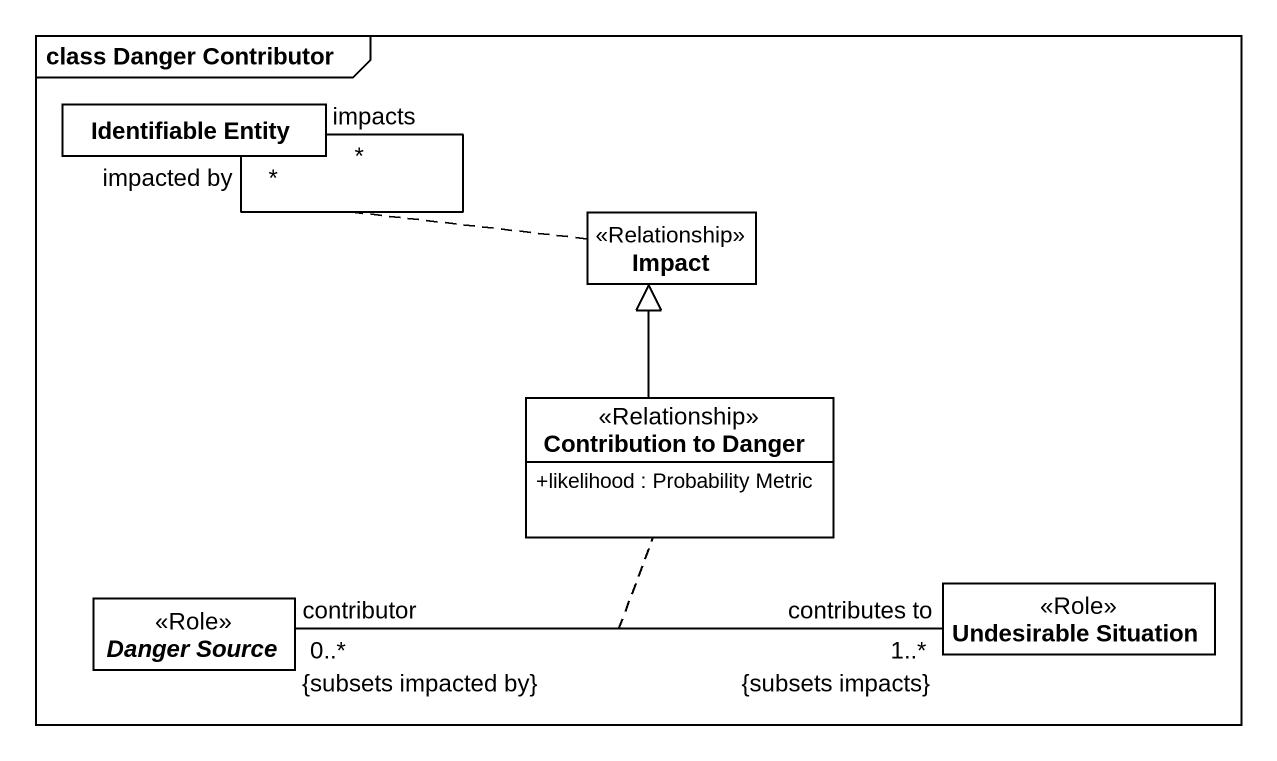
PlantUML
@startuml
mainframe class Danger Contributor
hide circle
hide empty members
skinparam classAttributeIconSize 0
class "Identifiable Entity" as Identifiable_Entity
class Impact <<Relationship>>
class "Contribution to Danger" as Contribution_to_Danger <<Relationship>> {
  +likelihood : Probability Metric
}
abstract class "Danger Source" as Danger_Source <<Role>>
class "Undesirable Situation" as Undesirable_Situation <<Role>>
Identifiable_Entity "impacted by\n*" -- "impacts\n*" Identifiable_Entity
(Identifiable_Entity, Identifiable_Entity) .. Impact
Contribution_to_Danger -up-|> Impact
Undesirable_Situation "contributes to\n1..*\n{subsets impacts}" -left- "contributor\n0..*\n{subsets impacted by}" Danger_Source
(Undesirable_Situation, Danger_Source) .. Contribution_to_Danger
@enduml
